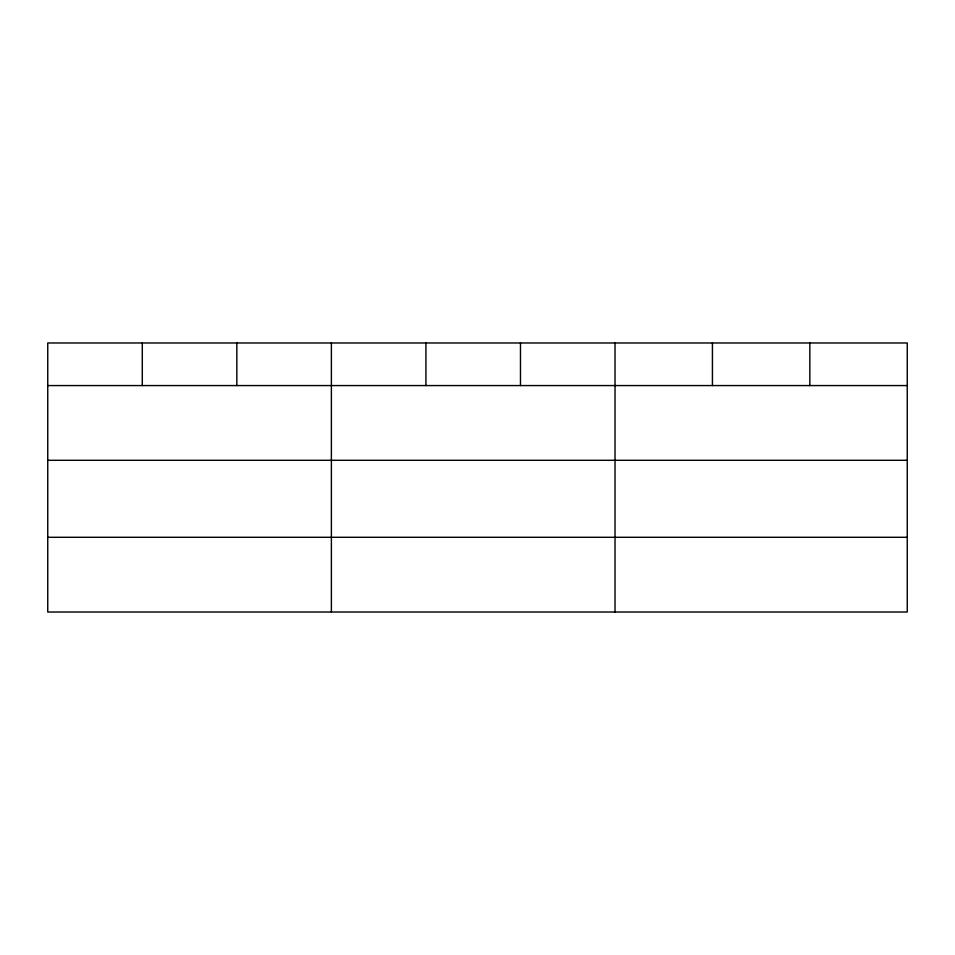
<?xml version="1.0" encoding="UTF-8"?>
<svg xmlns="http://www.w3.org/2000/svg" width="955" height="955" viewBox="0 0 955 955"><rect width="100%" height="100%" fill="white"/><g stroke="black" fill="none" stroke-linecap="round" stroke-linejoin="round"><path stroke-width="1.43" d="M907.25 460.298L907.25 342.976L47.75 342.976L47.75 612.024L907.25 612.024L907.25 460.298L47.75 460.298M47.75 385.569L907.25 385.569M47.75 537.295L907.25 537.295M809.84 342.976L809.84 385.569M712.43 342.976L712.43 385.569M615.02 342.976L615.02 612.024M520.475 342.976L520.475 385.569M425.93 342.976L425.93 385.569M331.385 342.976L331.385 612.024M236.84 342.976L236.84 385.569M142.295 342.976L142.295 385.569"/></g></svg>
